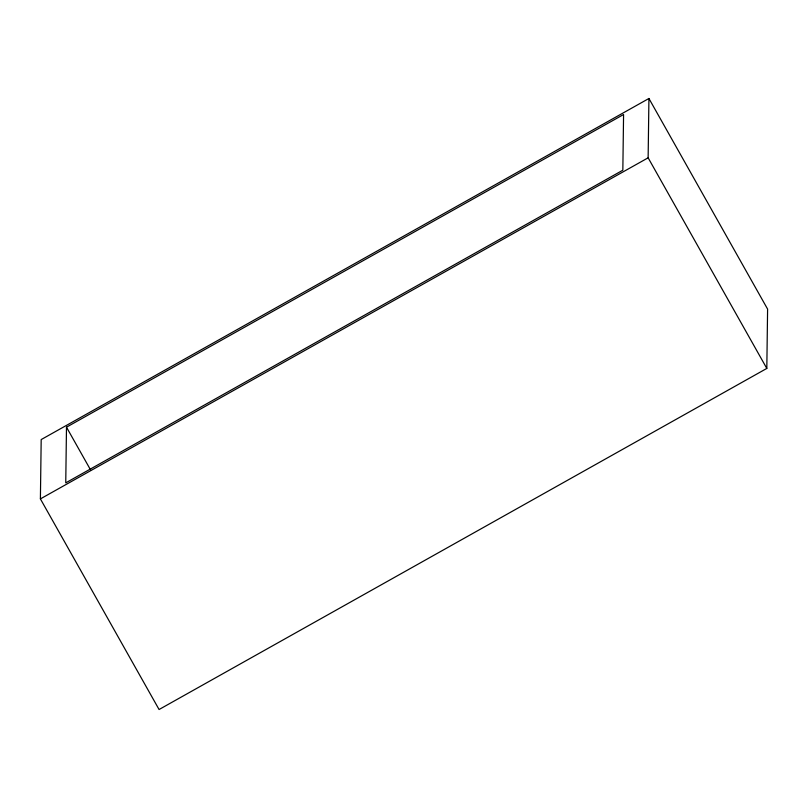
<?xml version="1.0" encoding="UTF-8"?>
<svg xmlns="http://www.w3.org/2000/svg" width="808" height="808" viewBox="0 0 808 808"><rect width="100%" height="100%" fill="white"/><g stroke="black" fill="none" stroke-linecap="round" stroke-linejoin="round"><path stroke-width="1.21" d="M40.4 498.9L41.188 439.572L648.925 98.485L767.6 309.1L766.812 368.428L159.075 709.515L40.4 498.9L648.137 157.812L648.925 98.485M66.488 427.18L65.751 482.871L622.837 170.205L623.574 114.514L66.488 427.18L90.587 469.943M648.137 157.812L766.812 368.428"/></g></svg>
